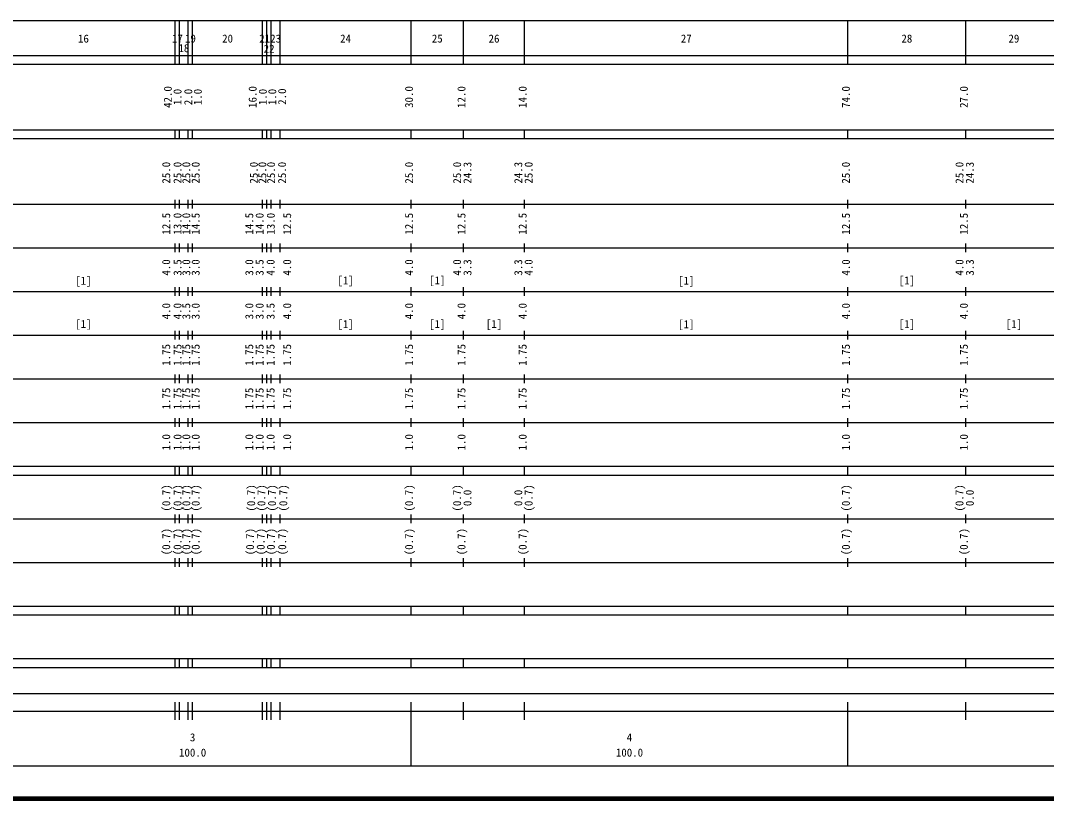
# Model space of a CAD drawing. Units: millimetres on the paper, enlarged 1000 times. Extents: x 40000 to 680000, y 20000 to 380000.
# Drawn here: x 278600 to 513460, y 20000 to 198000 of the extents above; entities that cross this region are included whole.
import ezdxf
from ezdxf.enums import TextEntityAlignment as Align

# ---------------------------------------------------------------- set-up
doc = ezdxf.new("R2010")
doc.units = ezdxf.units.MM
doc.header["$LTSCALE"] = 1000
doc.layers.add('M-TTL', color=2, linetype='Continuous', lineweight=140)
doc.layers.add('M-TTL-BAND', color=7, linetype='Continuous', lineweight=25)
doc.styles.add('ＭＳ ゴシック', font='')
doc.styles.get('ＭＳ ゴシック').set_extended_font_data('MS Gothic')

msp = doc.modelspace()

# ---------------------------------------------------------------- linework, layer by layer
at = {"layer": 'M-TTL'}
msp.add_line((40000, 20000), (680000, 20000), dxfattribs=at)
at = {"layer": 'M-TTL-BAND'}
for p, q in [((68000, 198000), (579000, 198000)), ((314000, 188000), (314000, 198000)), ((315000, 188000), (315000, 198000)), ((317000, 188000), (317000, 198000)), ((318000, 188000), (318000, 198000)), ((334000, 188000), (334000, 198000)), ((335000, 188000), (335000, 198000)), ((336000, 188000), (336000, 198000)), ((338000, 188000), (338000, 198000)), ((368000, 188000), (368000, 198000)), ((380000, 188000), (380000, 198000)), ((394000, 188000), (394000, 198000)), ((468000, 188000), (468000, 198000)), ((495000, 188000), (495000, 198000)), ((40000, 190000), (579000, 190000)), ((40000, 188000), (579000, 188000)), ((40000, 173000), (579000, 173000)), ((314000, 171000), (314000, 173000)), ((315000, 171000), (315000, 173000)), ((317000, 171000), (317000, 173000)), ((318000, 171000), (318000, 173000)), ((334000, 171000), (334000, 173000)), ((335000, 171000), (335000, 173000)), ((336000, 171000), (336000, 173000)), ((338000, 171000), (338000, 173000)), ((368000, 171000), (368000, 173000)), ((380000, 171000), (380000, 173000)), ((394000, 171000), (394000, 173000)), ((468000, 171000), (468000, 173000)), ((495000, 171000), (495000, 173000)), ((40000, 171000), (579000, 171000)), ((40000, 156000), (579000, 156000)), ((314000, 155000), (314000, 157000)), ((315000, 155000), (315000, 157000)), ((317000, 155000), (317000, 157000)), ((318000, 155000), (318000, 157000)), ((334000, 155000), (334000, 157000)), ((335000, 155000), (335000, 157000)), ((336000, 155000), (336000, 157000)), ((338000, 155000), (338000, 157000)), ((368000, 155000), (368000, 157000)), ((380000, 155000), (380000, 157000)), ((394000, 155000), (394000, 157000)), ((468000, 155000), (468000, 157000)), ((495000, 155000), (495000, 157000)), ((46000, 146000), (579000, 146000)), ((314000, 145000), (314000, 147000)), ((315000, 145000), (315000, 147000)), ((317000, 145000), (317000, 147000)), ((318000, 145000), (318000, 147000)), ((334000, 145000), (334000, 147000)), ((335000, 145000), (335000, 147000)), ((336000, 145000), (336000, 147000)), ((338000, 145000), (338000, 147000)), ((368000, 145000), (368000, 147000)), ((380000, 145000), (380000, 147000)), ((394000, 145000), (394000, 147000)), ((468000, 145000), (468000, 147000)), ((495000, 145000), (495000, 147000)), ((314000, 135000), (314000, 137000)), ((315000, 135000), (315000, 137000)), ((317000, 135000), (317000, 137000)), ((318000, 135000), (318000, 137000)), ((334000, 135000), (334000, 137000)), ((335000, 135000), (335000, 137000)), ((336000, 135000), (336000, 137000)), ((338000, 135000), (338000, 137000)), ((368000, 135000), (368000, 137000)), ((380000, 135000), (380000, 137000)), ((394000, 135000), (394000, 137000)), ((468000, 135000), (468000, 137000)), ((495000, 135000), (495000, 137000)), ((52000, 136000), (579000, 136000)), ((314000, 125000), (314000, 127000)), ((315000, 125000), (315000, 127000)), ((317000, 125000), (317000, 127000)), ((318000, 125000), (318000, 127000)), ((334000, 125000), (334000, 127000)), ((335000, 125000), (335000, 127000)), ((336000, 125000), (336000, 127000)), ((338000, 125000), (338000, 127000)), ((368000, 125000), (368000, 127000)), ((380000, 125000), (380000, 127000)), ((394000, 125000), (394000, 127000)), ((468000, 125000), (468000, 127000)), ((495000, 125000), (495000, 127000)), ((46000, 126000), (579000, 126000)), ((52000, 116000), (579000, 116000)), ((314000, 115000), (314000, 117000)), ((315000, 115000), (315000, 117000)), ((317000, 115000), (317000, 117000)), ((318000, 115000), (318000, 117000)), ((334000, 115000), (334000, 117000)), ((335000, 115000), (335000, 117000)), ((336000, 115000), (336000, 117000)), ((338000, 115000), (338000, 117000)), ((368000, 115000), (368000, 117000)), ((380000, 115000), (380000, 117000)), ((394000, 115000), (394000, 117000)), ((468000, 115000), (468000, 117000)), ((495000, 115000), (495000, 117000)), ((46000, 106000), (579000, 106000)), ((314000, 105000), (314000, 107000)), ((315000, 105000), (315000, 107000)), ((317000, 105000), (317000, 107000)), ((318000, 105000), (318000, 107000)), ((334000, 105000), (334000, 107000)), ((335000, 105000), (335000, 107000)), ((336000, 105000), (336000, 107000)), ((338000, 105000), (338000, 107000)), ((368000, 105000), (368000, 107000)), ((380000, 105000), (380000, 107000)), ((394000, 105000), (394000, 107000)), ((468000, 105000), (468000, 107000)), ((495000, 105000), (495000, 107000)), ((40000, 96000), (579000, 96000)), ((40000, 94000), (579000, 94000)), ((314000, 94000), (314000, 96000)), ((315000, 94000), (315000, 96000)), ((317000, 94000), (317000, 96000)), ((318000, 94000), (318000, 96000)), ((334000, 94000), (334000, 96000)), ((335000, 94000), (335000, 96000)), ((336000, 94000), (336000, 96000)), ((338000, 94000), (338000, 96000)), ((368000, 94000), (368000, 96000)), ((380000, 94000), (380000, 96000)), ((394000, 94000), (394000, 96000)), ((468000, 94000), (468000, 96000)), ((495000, 94000), (495000, 96000)), ((314000, 83000), (314000, 85000)), ((315000, 83000), (315000, 85000)), ((317000, 83000), (317000, 85000)), ((318000, 83000), (318000, 85000)), ((334000, 83000), (334000, 85000)), ((335000, 83000), (335000, 85000)), ((336000, 83000), (336000, 85000)), ((338000, 83000), (338000, 85000)), ((368000, 83000), (368000, 85000)), ((380000, 83000), (380000, 85000)), ((394000, 83000), (394000, 85000)), ((468000, 83000), (468000, 85000)), ((495000, 83000), (495000, 85000)), ((49000, 84000), (579000, 84000)), ((40000, 74000), (579000, 74000)), ((314000, 73000), (314000, 75000)), ((315000, 73000), (315000, 75000)), ((317000, 73000), (317000, 75000)), ((318000, 73000), (318000, 75000)), ((334000, 73000), (334000, 75000)), ((335000, 73000), (335000, 75000)), ((336000, 73000), (336000, 75000)), ((338000, 73000), (338000, 75000)), ((368000, 73000), (368000, 75000)), ((380000, 73000), (380000, 75000)), ((394000, 73000), (394000, 75000)), ((468000, 73000), (468000, 75000)), ((495000, 73000), (495000, 75000)), ((40000, 64000), (579000, 64000)), ((314000, 62000), (314000, 64000)), ((315000, 62000), (315000, 64000)), ((317000, 62000), (317000, 64000)), ((318000, 62000), (318000, 64000)), ((334000, 62000), (334000, 64000)), ((335000, 62000), (335000, 64000)), ((336000, 62000), (336000, 64000)), ((338000, 62000), (338000, 64000)), ((368000, 62000), (368000, 64000)), ((380000, 62000), (380000, 64000)), ((394000, 62000), (394000, 64000)), ((468000, 62000), (468000, 64000)), ((495000, 62000), (495000, 64000)), ((40000, 62000), (579000, 62000)), ((40000, 52000), (579000, 52000)), ((314000, 50000), (314000, 52000)), ((315000, 50000), (315000, 52000)), ((317000, 50000), (317000, 52000)), ((318000, 50000), (318000, 52000)), ((334000, 50000), (334000, 52000)), ((335000, 50000), (335000, 52000)), ((336000, 50000), (336000, 52000)), ((338000, 50000), (338000, 52000)), ((368000, 50000), (368000, 52000)), ((380000, 50000), (380000, 52000)), ((394000, 50000), (394000, 52000)), ((468000, 50000), (468000, 52000)), ((495000, 50000), (495000, 52000)), ((40000, 50000), (579000, 50000)), ((71000, 44000), (565000, 44000)), ((40000, 40000), (579000, 40000)), ((314000, 38000), (314000, 42000)), ((315000, 38000), (315000, 42000)), ((317000, 38000), (317000, 42000)), ((318000, 38000), (318000, 42000)), ((334000, 38000), (334000, 42000)), ((335000, 38000), (335000, 42000)), ((336000, 38000), (336000, 42000)), ((338000, 38000), (338000, 42000)), ((368000, 27500), (368000, 42000)), ((380000, 38000), (380000, 42000)), ((394000, 38000), (394000, 42000)), ((468000, 27500), (468000, 42000)), ((495000, 38000), (495000, 42000)), ((68000, 27500), (579000, 27500))]:
    msp.add_line(p, q, dxfattribs=at)

# ---------------------------------------------------------------- texts
at = {"layer": 'M-TTL-BAND', "style": 'ＭＳ ゴシック'}
for s, p in [('16', (293000, 192405)), ('17', (314500, 192405)), ('19', (317500, 192405)), ('20', (326000, 192405)), ('21', (334500, 192405)), ('23', (337000, 192405)), ('24', (353000, 192405)), ('25', (374000, 192405)), ('26', (387000, 192405)), ('27', (431000, 192405)), ('28', (481500, 192405)), ('29', (506000, 192405)), ('18', (316000, 190218)), ('22', (335500, 190091)), ('[1]', (293000, 137012)), ('[1]', (353000, 137084)), ('[1]', (374000, 137097)), ('[1]', (431000, 137016)), ('[1]', (481500, 137069)), ('[1]', (293000, 127110)), ('[1]', (353000, 127081)), ('[1]', (374000, 127100)), ('[1]', (387000, 127100)), ('[1]', (431000, 127049)), ('[1]', (481500, 127094)), ('[1]', (506000, 127094)), ('3', (318000, 32523)), ('4', (418000, 32523)), ('100.0', (318000, 29033)), ('100.0', (418000, 29033))]:
    msp.add_text(s, height=1833, dxfattribs=at).set_placement(p, align=Align.BOTTOM_CENTER)
for s, p in [('42.0', (313774, 180500)), ('1.0', (316000, 180500)), ('2.0', (318460, 180500)), ('1.0', (320642, 180500)), ('16.0', (333188, 180500)), ('1.0', (335515, 180500)), ('1.0', (337685, 180500)), ('2.0', (339948, 180589)), ('30.0', (369000, 180500)), ('12.0', (381000, 180500)), ('14.0', (395000, 180500)), ('74.0', (469000, 180500)), ('27.0', (496000, 180500)), ('25.0', (313409, 163174)), ('25.0', (316000, 163174)), ('25.0', (318000, 163174)), ('25.0', (320145, 163174)), ('25.0', (333465, 163174)), ('25.0', (335404, 163174)), ('25.0', (337408, 163174)), ('25.0', (339929, 163174)), ('25.0', (369000, 163174)), ('25.0', (380000, 163174)), ('24.3', (382370, 163174)), ('24.3', (394000, 163174)), ('25.0', (396370, 163174)), ('25.0', (469000, 163174)), ('25.0', (495000, 163174)), ('24.3', (497370, 163174)), ('12.5', (313409, 151500)), ('13.0', (316000, 151500)), ('14.0', (318000, 151500)), ('14.5', (320145, 151500)), ('14.5', (332421, 151500)), ('14.0', (334792, 151500)), ('13.0', (337343, 151500)), ('12.5', (341091, 151500)), ('12.5', (369000, 151500)), ('12.5', (381000, 151500)), ('12.5', (395000, 151500)), ('12.5', (469000, 151500)), ('12.5', (496000, 151500)), ('4.0', (313409, 141500)), ('3.5', (316000, 141500)), ('3.0', (318000, 141500)), ('3.0', (320145, 141500)), ('3.0', (332421, 141500)), ('3.5', (334792, 141500)), ('4.0', (337303, 141500)), ('4.0', (341091, 141500)), ('4.0', (369000, 141500)), ('4.0', (380000, 141500)), ('3.3', (382370, 141500)), ('3.3', (394000, 141500)), ('4.0', (396370, 141500)), ('4.0', (469000, 141500)), ('4.0', (495000, 141500)), ('3.3', (497370, 141500)), ('4.0', (313409, 131500)), ('4.0', (316000, 131500)), ('3.5', (318000, 131500)), ('3.0', (320145, 131500)), ('3.0', (332421, 131500)), ('3.0', (334792, 131500)), ('3.5', (337303, 131500)), ('4.0', (341091, 131500)), ('4.0', (369000, 131500)), ('4.0', (381000, 131500)), ('4.0', (395000, 131500)), ('4.0', (469000, 131500)), ('4.0', (496000, 131500)), ('1.75', (313409, 121500)), ('1.75', (316000, 121500)), ('1.75', (318000, 121500)), ('1.75', (320145, 121500)), ('1.75', (332421, 121500)), ('1.75', (334792, 121500)), ('1.75', (337303, 121500)), ('1.75', (341091, 121500)), ('1.75', (369000, 121500)), ('1.75', (381000, 121500)), ('1.75', (395000, 121500)), ('1.75', (469000, 121500)), ('1.75', (496000, 121500)), ('1.75', (313409, 111500)), ('1.75', (316000, 111500)), ('1.75', (318000, 111500)), ('1.75', (320145, 111500)), ('1.75', (332421, 111500)), ('1.75', (334792, 111500)), ('1.75', (337303, 111500)), ('1.75', (341091, 111500)), ('1.75', (369000, 111500)), ('1.75', (381000, 111500)), ('1.75', (395000, 111500)), ('1.75', (469000, 111500)), ('1.75', (496000, 111500)), ('1.0', (313409, 101500)), ('1.0', (316000, 101500)), ('1.0', (318000, 101500)), ('1.0', (320145, 101500)), ('1.0', (332421, 101500)), ('1.0', (334792, 101500)), ('1.0', (337303, 101500)), ('1.0', (341091, 101500)), ('1.0', (369000, 101500)), ('1.0', (381000, 101500)), ('1.0', (395000, 101500)), ('1.0', (469000, 101500)), ('1.0', (496000, 101500)), ('(0.7)', (313409, 88764)), ('(0.7)', (316000, 88764)), ('(0.7)', (318000, 88764)), ('(0.7)', (320145, 88764)), ('(0.7)', (332850, 88764)), ('(0.7)', (335194, 88764)), ('(0.7)', (337618, 88764)), ('(0.7)', (340204, 88764)), ('(0.7)', (369000, 88764)), ('(0.7)', (380000, 88764)), ('0.0', (382370, 88764)), ('0.0', (394000, 88764)), ('(0.7)', (396370, 88764)), ('(0.7)', (469000, 88764)), ('(0.7)', (495000, 88764)), ('0.0', (497370, 88764)), ('(0.7)', (313409, 78764)), ('(0.7)', (316000, 78764)), ('(0.7)', (318000, 78764)), ('(0.7)', (320145, 78764)), ('(0.7)', (332608, 78764)), ('(0.7)', (335032, 78764)), ('(0.7)', (337375, 78764)), ('(0.7)', (339961, 78764)), ('(0.7)', (369000, 78764)), ('(0.7)', (381000, 78764)), ('(0.7)', (395000, 78764)), ('(0.7)', (469000, 78764)), ('(0.7)', (496000, 78764))]:
    msp.add_text(s, height=1833, rotation=90, dxfattribs=at).set_placement(p, align=Align.BOTTOM_CENTER)

doc.saveas('drawing.dxf')
